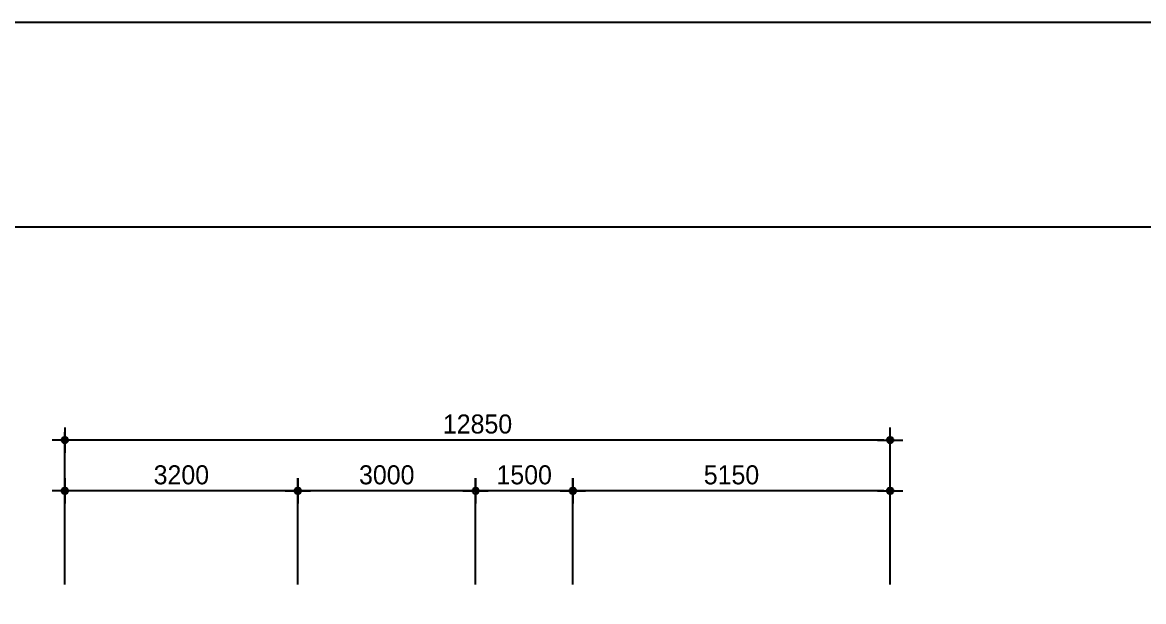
# Model space of a CAD drawing. Header units: millimetres. Extents: x 2237537 to 2823092, y 532110 to 734861.
# Drawn here: x 2440566 to 2458225, y 655830 to 664947 of the extents above; entities that cross this region are included whole.
import ezdxf

# ---------------------------------------------------------------- set-up
doc = ezdxf.new("R2010")
doc.units = ezdxf.units.MM
doc.header["$LTSCALE"] = 300
doc.header["$MEASUREMENT"] = 0
doc.layers.get('0').update_dxf_attribs({"lineweight": 0})
doc.layers.add('DIM', color=7, linetype='Continuous')
doc.layers.add('FORM', color=4, linetype='Continuous')
doc.styles.add('휴먼세엑스포', font='Dotum.ttf')
doc.dimstyles.new('CPDIM1', dxfattribs={"dimtxt": 3, "dimasz": 1, "dimexe": 1.25, "dimexo": 1, "dimgap": 1, "dimtad": 1, "dimdec": 0, "dimzin": 1, "dimdsep": 46, "dimtxsty": '휴먼세엑스포', "dimblk1": 'Z_DOT', "dimblk2": 'Z_DOT', "dimsah": 1, "dimcen": 2.5, "dimadec": 0, "dimazin": 0, "dimtfac": 1, "dimtdec": 0, "dimtix": 1, "dimtmove": 2, "dimatfit": 3, "dimldrblk": 'Z_DOT', "dimfxl": 1, "dimtolj": 1, "dimtzin": 1, "dimarcsym": 0})

# ---------------------------------------------------------------- blocks, each defined once
blk = doc.blocks.new('Z_DOT')
at = {"layer": 'DIM', "color": 7}
for p, q in [((0, -2), (0, 2)), ((-2, 0), (2, 0))]:
    blk.add_line(p, q, dxfattribs=at)
for radius in [0.5, 0.25]:
    blk.add_circle((0, 0), radius, dxfattribs=at)
blk = doc.blocks.new('*D145')
at = {"layer": 'DEFPOINTS', "color": 0}
for p in [(2441234, 658372), (2441234, 656001), (2454234, 656001)]:
    blk.add_point(p, dxfattribs=at)
at = {"layer": 'DIM', "color": 0, "lineweight": -2}
for p, q in [((2441234, 656101), (2441234, 658497)), ((2454134, 658372), (2441334, 658372)), ((2454234, 656101), (2454234, 658497))]:
    blk.add_line(p, q, dxfattribs=at)
at = {"layer": 'DIM', "color": 0, "lineweight": -2, "xscale": 100, "yscale": 100, "zscale": 100, "rotation": 180}
blk.add_blockref('Z_DOT', (2441234, 658372), dxfattribs=at)
at = {"layer": 'DIM', "color": 0, "lineweight": -2, "xscale": 100, "yscale": 100, "zscale": 100}
blk.add_blockref('Z_DOT', (2454234, 658372), dxfattribs=at)
at = {"layer": 'DIM', "color": 0, "insert": (2447734, 658623), "char_height": 300, "attachment_point": 5, "style": '휴먼세엑스포'}
blk.add_mtext('\\A1;12850', dxfattribs=at)
blk = doc.blocks.new('*D146')
at = {"layer": 'DEFPOINTS', "color": 0}
for p in [(2444904, 657572), (2444904, 656001), (2447704, 656001)]:
    blk.add_point(p, dxfattribs=at)
at = {"layer": 'DIM', "color": 0, "lineweight": -2}
for p, q in [((2444904, 656101), (2444904, 657697)), ((2447704, 656101), (2447704, 657697)), ((2447604, 657572), (2445004, 657572))]:
    blk.add_line(p, q, dxfattribs=at)
at = {"layer": 'DIM', "color": 0, "lineweight": -2, "xscale": 100, "yscale": 100, "zscale": 100, "rotation": 180}
blk.add_blockref('Z_DOT', (2444904, 657572), dxfattribs=at)
at = {"layer": 'DIM', "color": 0, "lineweight": -2, "xscale": 100, "yscale": 100, "zscale": 100}
blk.add_blockref('Z_DOT', (2447704, 657572), dxfattribs=at)
at = {"layer": 'DIM', "color": 0, "insert": (2446304, 657823), "char_height": 300, "attachment_point": 5, "style": '휴먼세엑스포'}
blk.add_mtext('\\A1;3000', dxfattribs=at)
blk = doc.blocks.new('*D147')
at = {"layer": 'DEFPOINTS', "color": 0}
for p in [(2441234, 657572), (2441234, 656001), (2444904, 656001)]:
    blk.add_point(p, dxfattribs=at)
at = {"layer": 'DIM', "color": 0, "lineweight": -2}
for p, q in [((2441234, 656101), (2441234, 657697)), ((2444904, 656101), (2444904, 657697)), ((2444804, 657572), (2441334, 657572))]:
    blk.add_line(p, q, dxfattribs=at)
at = {"layer": 'DIM', "color": 0, "lineweight": -2, "xscale": 100, "yscale": 100, "zscale": 100, "rotation": 180}
blk.add_blockref('Z_DOT', (2441234, 657572), dxfattribs=at)
at = {"layer": 'DIM', "color": 0, "lineweight": -2, "xscale": 100, "yscale": 100, "zscale": 100}
blk.add_blockref('Z_DOT', (2444904, 657572), dxfattribs=at)
at = {"layer": 'DIM', "color": 0, "insert": (2443069, 657823), "char_height": 300, "attachment_point": 5, "style": '휴먼세엑스포'}
blk.add_mtext('\\A1;3200', dxfattribs=at)
blk = doc.blocks.new('*D148')
at = {"layer": 'DEFPOINTS', "color": 0}
for p in [(2447704, 657572), (2447704, 656001), (2449234, 656001)]:
    blk.add_point(p, dxfattribs=at)
at = {"layer": 'DIM', "color": 0, "lineweight": -2}
for p, q in [((2447704, 656101), (2447704, 657697)), ((2449234, 656101), (2449234, 657697)), ((2449134, 657572), (2447804, 657572))]:
    blk.add_line(p, q, dxfattribs=at)
at = {"layer": 'DIM', "color": 0, "lineweight": -2, "xscale": 100, "yscale": 100, "zscale": 100, "rotation": 180}
blk.add_blockref('Z_DOT', (2447704, 657572), dxfattribs=at)
at = {"layer": 'DIM', "color": 0, "lineweight": -2, "xscale": 100, "yscale": 100, "zscale": 100}
blk.add_blockref('Z_DOT', (2449234, 657572), dxfattribs=at)
at = {"layer": 'DIM', "color": 0, "insert": (2448469, 657823), "char_height": 300, "attachment_point": 5, "style": '휴먼세엑스포'}
blk.add_mtext('\\A1;1500', dxfattribs=at)
blk = doc.blocks.new('*D134')
at = {"layer": 'DEFPOINTS', "color": 0}
for p in [(2449234, 657572), (2449234, 656001), (2454234, 656001)]:
    blk.add_point(p, dxfattribs=at)
at = {"layer": 'DIM', "color": 0, "lineweight": -2}
for p, q in [((2449234, 656101), (2449234, 657697)), ((2454234, 656101), (2454234, 657697)), ((2454134, 657572), (2449334, 657572))]:
    blk.add_line(p, q, dxfattribs=at)
at = {"layer": 'DIM', "color": 0, "lineweight": -2, "xscale": 100, "yscale": 100, "zscale": 100, "rotation": 180}
blk.add_blockref('Z_DOT', (2449234, 657572), dxfattribs=at)
at = {"layer": 'DIM', "color": 0, "lineweight": -2, "xscale": 100, "yscale": 100, "zscale": 100}
blk.add_blockref('Z_DOT', (2454234, 657572), dxfattribs=at)
at = {"layer": 'DIM', "color": 0, "insert": (2451734, 657823), "char_height": 300, "attachment_point": 5, "style": '휴먼세엑스포'}
blk.add_mtext('\\A1;5150', dxfattribs=at)
blk = doc.blocks.new('FORM')
at = {"layer": 'FORM', "flags": 128}
blk.add_lwpolyline([(162564, 26543), (159542, 26543), (159542, 23521), (162564, 23521), (162564, 58478), (159542, 58478), (159542, 55456), (162564, 55456), (162564, 58478), (115719, 58478), (115719, 55456), (118742, 55456), (118742, 58478), (115719, 58478), (115719, 23521), (118742, 23521), (118742, 26543), (115719, 26543), (115719, 23521), (162564, 23521)], dxfattribs=at)
at = {"layer": 'FORM', "const_width": 37.8}
blk.add_lwpolyline([(120245, 27347), (120245, 54452), (159038, 54452), (159038, 27347)], close=True, dxfattribs=at)

msp = doc.modelspace()

# ---------------------------------------------------------------- block references
at = {"xscale": 0.7999999999883585, "yscale": 0.7999999999883585, "zscale": 0.8}
msp.add_blockref('FORM', (2337023.4, 618164.1), dxfattribs=at)

# ---------------------------------------------------------------- dimensions: what is measured, and where the dimension line sits
at = {"layer": 'DIM'}
for base, p1, p2, text, picture, middle in [((2441233.9, 658372.4), (2454233.9, 656001.5), (2441233.9, 656001.5), '12850', '*D145', (2447733.9, 658622.6)), ((2441233.9, 657572.4), (2444903.9, 656001.5), (2441233.9, 656001.5), '3200', '*D147', (2443068.9, 657822.6)), ((2444903.9, 657572.4), (2447703.9, 656001.5), (2444903.9, 656001.5), '3000', '*D146', (2446303.9, 657822.6)), ((2447703.9, 657572.4), (2449233.9, 656001.5), (2447703.9, 656001.5), '1500', '*D148', (2448468.9, 657822.6)), ((2449233.9, 657572.4), (2454233.9, 656001.5), (2449233.9, 656001.5), '5150', '*D134', (2451733.9, 657822.6))]:
    dim = msp.add_linear_dim(base=base, p1=p1, p2=p2, text=text, dimstyle='CPDIM1', override={"dimscale": 100}, dxfattribs=at)
    dim.commit()
    dim.dimension.update_dxf_attribs({"geometry": picture, "text_midpoint": middle})

doc.saveas('drawing.dxf')
